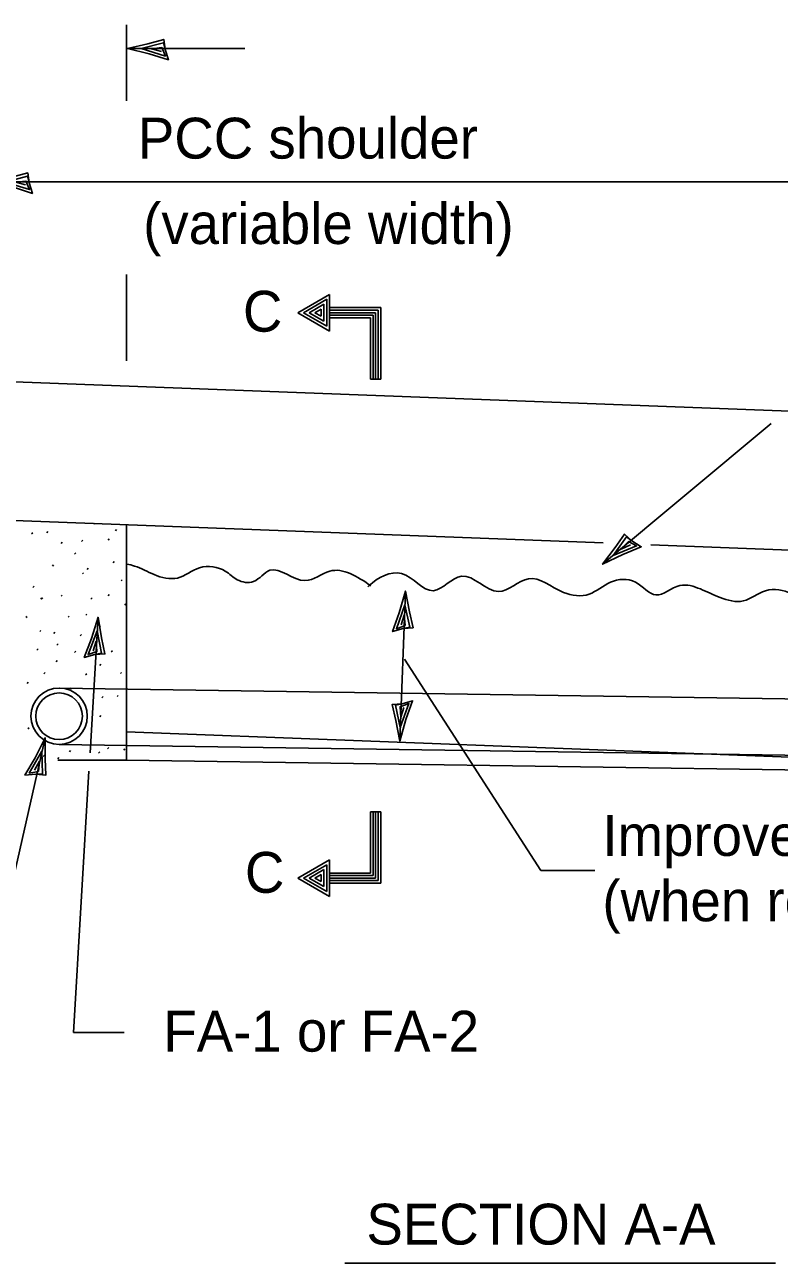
# Model space of a CAD drawing. Extents: x 600886 to 602246, y 1107 to 1547.
# Drawn here: x 601757.7 to 601802.1, y 1333.6 to 1406.3 of the extents above; entities that cross this region are included whole.
import ezdxf

# ---------------------------------------------------------------- set-up
doc = ezdxf.new("R2010")
doc.units = 0
for name, color, linetype in [('Design_EX_Roadway Dimensions', 7, 'Continuous'), ('Design_EX_Roadway Notes', 7, 'Continuous'), ('Drainage_EX_Plan and Profile Notes', 7, 'Continuous'), ('Drainage_PR_Pipe Culvert', 7, 'Continuous'), ('Sheets_General Details', 7, 'Continuous'), ('Topo_EOP', 7, 'Continuous'), ('Topo_Shoulder', 7, 'Continuous')]:
    doc.layers.add(name, color=color, linetype=linetype)

# ---------------------------------------------------------------- blocks, each defined once
blk = doc.blocks.new('CTH')
at = {"layer": 'Drainage_EX_Plan and Profile Notes'}
blk.add_lwpolyline([(-1.836, 0.047), (-1.774, -0.444), (-0.999, -0.231), (0, 0), (-1.066, 0.262), (-2, 0.556), (-1.836, 0.047), (-1.754, -0.277), (-0.672, 0.002), (-1.855, 0.375), (-1.68, -0.044), (-1.182, 0.014), (-1.661, 0.145)], dxfattribs=at)

msp = doc.modelspace()

# ---------------------------------------------------------------- linework, layer by layer
at = {"layer": 'Design_EX_Roadway Dimensions'}
for p, q in [((601763.722, 1401.829), (601763.722, 1406.287)), ((601770.671, 1404.896), (601763.773, 1404.896)), ((601755.788, 1397.055), (601805.249, 1397.055)), ((601763.722, 1386.547), (601763.722, 1391.617)), ((601773.773, 1389.376), (601775.644, 1390.456)), ((601774.109, 1389.376), (601775.476, 1390.166)), ((601774.445, 1389.376), (601775.308, 1389.874)), ((601775.308, 1389.874), (601775.308, 1388.878)), ((601775.476, 1390.166), (601775.476, 1388.588)), ((601775.644, 1390.456), (601775.644, 1388.296)), ((601773.773, 1389.376), (601775.644, 1388.296)), ((601774.109, 1389.376), (601775.476, 1388.588)), ((601774.445, 1389.376), (601775.308, 1388.878)), ((601774.781, 1389.376), (601775.14, 1389.584)), ((601774.781, 1389.376), (601775.14, 1389.169)), ((601775.14, 1389.584), (601775.14, 1389.169)), ((601775.644, 1389.676), (601778.644, 1389.676)), ((601775.644, 1389.526), (601778.494, 1389.526)), ((601775.644, 1389.376), (601778.344, 1389.376)), ((601775.644, 1389.226), (601778.194, 1389.226)), ((601778.194, 1389.226), (601778.194, 1385.476)), ((601778.344, 1389.376), (601778.344, 1385.476)), ((601778.494, 1389.526), (601778.494, 1385.476)), ((601778.644, 1389.676), (601778.644, 1385.476)), ((601775.644, 1389.076), (601778.044, 1389.076)), ((601778.044, 1389.076), (601778.044, 1385.476)), ((601778.044, 1385.476), (601778.644, 1385.476)), ((601778.044, 1360.075), (601778.644, 1360.075)), ((601778.044, 1356.475), (601778.044, 1360.075)), ((601778.194, 1356.325), (601778.194, 1360.075)), ((601778.344, 1356.175), (601778.344, 1360.075)), ((601778.494, 1356.025), (601778.494, 1360.075)), ((601778.644, 1355.875), (601778.644, 1360.075)), ((601773.773, 1356.175), (601775.644, 1357.255)), ((601775.644, 1355.095), (601775.644, 1357.255)), ((601774.109, 1356.175), (601775.476, 1356.963)), ((601774.445, 1356.175), (601775.308, 1356.673)), ((601774.781, 1356.175), (601775.14, 1356.382)), ((601775.14, 1355.967), (601775.14, 1356.382)), ((601775.308, 1355.677), (601775.308, 1356.673)), ((601775.476, 1355.385), (601775.476, 1356.963)), ((601775.644, 1356.475), (601778.044, 1356.475)), ((601773.773, 1356.175), (601775.644, 1355.095)), ((601774.109, 1356.175), (601775.476, 1355.385)), ((601774.445, 1356.175), (601775.308, 1355.677)), ((601774.781, 1356.175), (601775.14, 1355.967)), ((601775.644, 1356.325), (601778.194, 1356.325)), ((601775.644, 1356.175), (601778.344, 1356.175)), ((601775.644, 1356.025), (601778.494, 1356.025)), ((601775.644, 1355.875), (601778.644, 1355.875))]:
    msp.add_line(p, q, dxfattribs=at)
for points in [[(601765.976, 1404.839), (601765.901, 1405.429), (601764.971, 1405.173), (601763.773, 1404.896), (601765.052, 1404.581), (601766.173, 1404.229), (601765.976, 1404.839), (601765.877, 1405.228), (601764.579, 1404.893), (601765.999, 1404.446), (601765.789, 1404.949), (601765.191, 1404.879), (601765.766, 1404.722)], [(601757.991, 1396.999), (601757.917, 1397.588), (601756.987, 1397.332), (601755.788, 1397.055), (601757.067, 1396.741), (601758.188, 1396.388), (601757.991, 1396.999), (601757.893, 1397.387), (601756.594, 1397.053), (601758.014, 1396.605), (601757.804, 1397.108), (601757.206, 1397.038), (601757.781, 1396.881)]]:
    msp.add_lwpolyline(points, dxfattribs=at)
at = {"layer": 'Design_EX_Roadway Notes'}
for p, q in [((601791.675, 1374.605), (601801.582, 1382.869)), ((601780.099, 1373.026), (601779.761, 1364.218)), ((601762.04, 1371.496), (601761.572, 1363.522)), ((601780.043, 1369.031), (601788.041, 1356.629)), ((601758.928, 1364.419), (601752.845, 1337.527)), ((601761.509, 1362.459), (601760.609, 1347.105)), ((601788.041, 1356.629), (601791.229, 1356.629)), ((601760.609, 1347.105), (601763.573, 1347.105))]:
    msp.add_line(p, q, dxfattribs=at)
for points in [[(601779.958, 1370.827), (601780.55, 1370.878), (601780.33, 1371.818), (601780.099, 1373.026), (601779.735, 1371.76), (601779.34, 1370.654), (601779.958, 1370.827), (601780.351, 1370.911), (601780.065, 1372.221), (601779.563, 1370.819), (601780.075, 1371.01), (601780.028, 1371.609), (601779.849, 1371.041)], [(601761.855, 1369.3), (601762.447, 1369.34), (601762.246, 1370.283), (601762.04, 1371.496), (601761.651, 1370.237), (601761.233, 1369.139), (601761.855, 1369.3), (601762.249, 1369.376), (601761.991, 1370.691), (601761.46, 1369.3), (601761.975, 1369.48), (601761.94, 1370.081), (601761.749, 1369.516)], [(601779.902, 1366.418), (601779.31, 1366.366), (601779.53, 1365.427), (601779.761, 1364.218), (601780.125, 1365.484), (601780.52, 1366.591), (601779.902, 1366.418), (601779.509, 1366.334), (601779.795, 1365.023), (601780.297, 1366.425), (601779.785, 1366.234), (601779.832, 1365.635), (601780.011, 1366.203)], [(601758.387, 1362.283), (601758.979, 1362.225), (601758.934, 1363.189), (601758.928, 1364.419), (601758.339, 1363.24), (601757.747, 1362.225), (601758.387, 1362.283), (601758.788, 1362.292), (601758.748, 1363.633), (601757.998, 1362.346), (601758.535, 1362.441), (601758.599, 1363.039), (601758.319, 1362.513)]]:
    msp.add_lwpolyline(points, dxfattribs=at)
at = {"layer": 'Drainage_PR_Pipe Culvert'}
for p, q in [((601761.811, 1376.951), (601761.878, 1377.02)), ((601763.722, 1376.929), (601763.722, 1363.099)), ((601758.141, 1376.387), (601758.209, 1376.456)), ((601759.034, 1376.455), (601759.102, 1376.524)), ((601762.628, 1376.024), (601762.697, 1376.093)), ((601763.065, 1376.57), (601763.133, 1376.638)), ((601759.874, 1375.833), (601759.943, 1375.903)), ((601761.074, 1375.942), (601761.142, 1376.012)), ((601759.357, 1374.497), (601759.425, 1374.566)), ((601760.666, 1375.207), (601760.733, 1375.275)), ((601762.928, 1374.688), (601762.997, 1374.758)), ((601761.129, 1374.034), (601761.196, 1374.101)), ((601761.401, 1374.305), (601761.47, 1374.375)), ((601758.211, 1373.243), (601758.28, 1373.312)), ((601763.391, 1373.625), (601763.461, 1373.693)), ((601758.675, 1372.562), (601758.745, 1372.631)), ((601758.729, 1372.562), (601758.799, 1372.63)), ((601759.874, 1372.725), (601759.943, 1372.793)), ((601761.619, 1372.562), (601761.688, 1372.631)), ((601762.628, 1372.751), (601762.697, 1372.821)), ((601761.32, 1371.607), (601761.388, 1371.676)), ((601763.609, 1372.207), (601763.679, 1372.275)), ((601757.803, 1371.471), (601757.87, 1371.539)), ((601760.283, 1371.497), (601760.353, 1371.567)), ((601762.109, 1370.925), (601762.179, 1370.993)), ((601758.62, 1370.653), (601758.688, 1370.721)), ((601759.437, 1370.545), (601759.507, 1370.612)), ((601760.991, 1370.408), (601761.061, 1370.476)), ((601758.455, 1369.563), (601758.525, 1369.63)), ((601759.63, 1369.863), (601759.697, 1369.931)), ((601760.666, 1369.426), (601760.733, 1369.495)), ((601762.819, 1369.454), (601762.887, 1369.522)), ((601759.575, 1368.881), (601759.642, 1368.95)), ((601763.708, 1369.033), (601763.722, 1369.047)), ((601758.865, 1368.171), (601758.934, 1368.241)), ((601761.308, 1368.106), (601761.377, 1368.173)), ((601762.137, 1368.662), (601762.205, 1368.731)), ((601763.353, 1368.188), (601763.421, 1368.257)), ((601757.87, 1367.612), (601757.938, 1367.681)), ((601759.804, 1367.338), (601851.303, 1365.986)), ((601760.419, 1367.272), (601760.488, 1367.341)), ((601762.264, 1366.766), (601762.333, 1366.834)), ((601763.158, 1366.833), (601763.227, 1366.901)), ((601762.147, 1365.652), (601762.215, 1365.721)), ((601757.924, 1364.941), (601757.993, 1365.009)), ((601759.756, 1364.029), (601886.361, 1362.155)), ((601760.36, 1363.594), (601760.429, 1363.663)), ((601762.606, 1363.775), (601762.676, 1363.845)), ((601763.552, 1363.689), (601763.621, 1363.759)), ((601758.821, 1363.322), (601758.891, 1363.391)), ((601759.678, 1363.185), (601759.748, 1363.253)), ((601759.689, 1363.099), (601763.722, 1363.099)), ((601762.075, 1363.516), (601762.143, 1363.585)), ((601763.722, 1363.099), (601805.249, 1362.485))]:
    msp.add_line(p, q, dxfattribs=at)
for radius in [1.655, 1.369]:
    msp.add_circle((601759.755, 1365.683), radius, dxfattribs=at)
at = {"layer": 'Sheets_General Details'}
msp.add_line((601776.542, 1333.559), (601801.826, 1333.559), dxfattribs=at)
at = {"layer": 'Topo_EOP'}
msp.add_line((601753.747, 1385.456), (601805.249, 1383.488), dxfattribs=at)
at = {"layer": 'Topo_Shoulder'}
for p, q in [((601755.788, 1377.232), (601791.707, 1375.858)), ((601794.503, 1375.751), (601811.305, 1375.109)), ((601763.722, 1364.758), (601818.191, 1362.677))]:
    msp.add_line(p, q, dxfattribs=at)
for points in [[(601763.727, 1374.619), (601764.187, 1374.501), (601765.343, 1373.998), (601766.701, 1373.797), (601768.009, 1374.4), (601769.517, 1374.199), (601770.221, 1373.696), (601771.177, 1373.595), (601772.132, 1374.249), (601774.195, 1373.645), (601775.653, 1374.199), (601778.067, 1373.344)], [(601777.88, 1373.279), (601777.963, 1373.355), (601779.873, 1374.059), (601781.734, 1373.053), (601783.394, 1373.908), (601785.556, 1373.002), (601787.317, 1373.757), (601789.378, 1372.952), (601790.887, 1372.851), (601792.144, 1373.555), (601793.602, 1373.555), (601794.809, 1372.801), (601796.217, 1373.355), (601797.424, 1373.153), (601798.581, 1372.651), (601799.938, 1372.449), (601801.246, 1373.053), (601802.755, 1372.851), (601803.459, 1372.348), (601804.414, 1372.247), (601805.369, 1372.901), (601807.432, 1372.298), (601808.89, 1372.851), (601811.305, 1371.997)]]:
    msp.add_spline(points, degree=3, dxfattribs=at)

# ---------------------------------------------------------------- block references
at = {"layer": 'Design_EX_Roadway Notes', "xscale": 1.2, "yscale": 1.1999999999999997, "rotation": -140.17048558965655}
msp.add_blockref('CTH', (601791.674, 1374.605), dxfattribs=at)

# ---------------------------------------------------------------- texts
at = {"layer": 'Design_EX_Roadway Dimensions'}
for s, p in [('PCC shoulder', (601764.38, 1398.428)), ('(variable width)', (601764.692, 1393.412)), ('C', (601770.553, 1388.263)), ('C', (601770.669, 1355.311))]:
    msp.add_text(s, height=2.4, dxfattribs=at).set_placement(p)
at = {"layer": 'Design_EX_Roadway Notes'}
for s, p in [('Improved subgrade', (601791.664, 1357.48)), ('(when required)', (601791.664, 1353.64)), ('FA-1 or FA-2', (601765.875, 1345.984))]:
    msp.add_text(s, height=2.4, dxfattribs=at).set_placement(p)
at = {"layer": 'Sheets_General Details'}
msp.add_text('SECTION A-A', height=2.4, dxfattribs=at).set_placement((601777.803, 1334.654))

doc.saveas('drawing.dxf')
